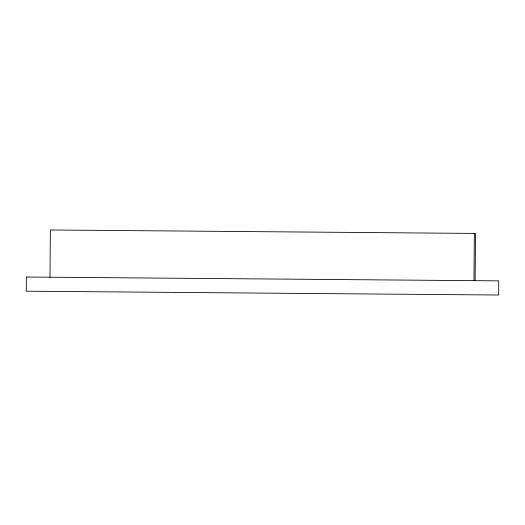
<?xml version="1.0" encoding="UTF-8"?>
<svg xmlns="http://www.w3.org/2000/svg" width="525" height="525" viewBox="0 0 525 525"><rect width="100%" height="100%" fill="white"/><g stroke="black" fill="none" stroke-linecap="round" stroke-linejoin="round"><path stroke-width="0.79" d="M49.987 277.213L50.367 229.976L475.512 233.422L475.132 280.658M473.963 280.652L474.351 233.415M26.368 277.023L26.25 291.191L498.632 295.024L498.75 280.855L26.368 277.023"/></g></svg>
